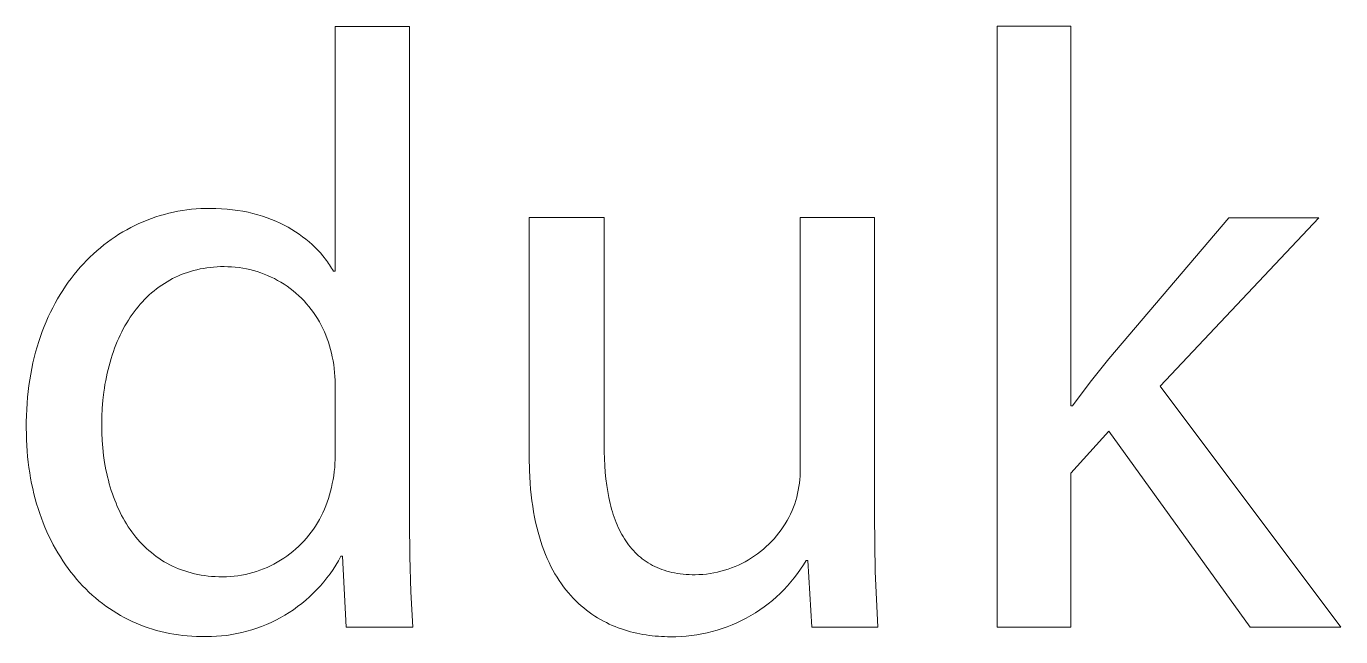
# Model space of a CAD drawing. Header units: millimetres. Extents: x -1656 to 3995, y -637 to 3312.
# Drawn here: x 1990.6 to 2078.5, y -388.4 to -347.6 of the extents above; entities that cross this region are included whole.
import ezdxf

# ---------------------------------------------------------------- set-up
doc = ezdxf.new("R2010")
doc.units = ezdxf.units.MM
doc.header["$MEASUREMENT"] = 0
doc.layers.add('Domyślny', color=7, linetype='Continuous', true_color=0x000000)

msp = doc.modelspace()

# ---------------------------------------------------------------- linework, layer by layer
at = {"layer": 'Domyślny', "color": 18, "lineweight": 15, "true_color": 0x000000}
for p, q in [((2011.222, -363.98), (2011.222, -347.628)), ((2011.222, -347.628), (2016.208, -347.628)), ((2016.208, -347.628), (2016.208, -380.709)), ((2055.487, -387.788), (2055.487, -347.613)), ((2055.487, -347.613), (2060.417, -347.613)), ((2060.417, -347.613), (2060.417, -372.979)), ((1999.239, -360.361), (1999.528, -360.27)), ((1999.528, -360.27), (1999.82, -360.186)), ((1999.82, -360.186), (2000.115, -360.111)), ((2000.115, -360.111), (2000.412, -360.043)), ((2000.412, -360.043), (2000.712, -359.982)), ((2000.712, -359.982), (2001.014, -359.93)), ((2001.014, -359.93), (2001.318, -359.886)), ((2001.318, -359.886), (2001.624, -359.849)), ((2001.624, -359.849), (2001.932, -359.821)), ((2001.932, -359.821), (2002.242, -359.8)), ((2002.242, -359.8), (2002.553, -359.788)), ((2002.553, -359.788), (2002.867, -359.784)), ((2002.867, -359.784), (2003.253, -359.79)), ((2003.253, -359.79), (2003.631, -359.807)), ((2003.631, -359.807), (2004.001, -359.835)), ((2004.001, -359.835), (2004.364, -359.873)), ((2004.364, -359.873), (2004.719, -359.922)), ((2004.719, -359.922), (2005.065, -359.981)), ((2005.065, -359.981), (2005.404, -360.049)), ((2005.404, -360.049), (2005.734, -360.127)), ((2005.734, -360.127), (2006.057, -360.214)), ((2006.057, -360.214), (2006.371, -360.31)), ((2006.371, -360.31), (2006.677, -360.414)), ((1997.297, -361.211), (1997.565, -361.067)), ((1997.565, -361.067), (1997.836, -360.931)), ((1997.836, -360.931), (1998.11, -360.802)), ((1998.11, -360.802), (1998.387, -360.681)), ((1998.387, -360.681), (1998.668, -360.567)), ((1998.668, -360.567), (1998.952, -360.46)), ((1998.952, -360.46), (1999.239, -360.361)), ((2006.677, -360.414), (2006.975, -360.526)), ((2006.975, -360.526), (2007.264, -360.646)), ((2007.264, -360.646), (2007.545, -360.773)), ((2007.545, -360.773), (2007.817, -360.908)), ((2007.817, -360.908), (2008.082, -361.049)), ((2008.082, -361.049), (2008.337, -361.197)), ((2008.337, -361.197), (2008.584, -361.351)), ((2024.206, -376.434), (2024.206, -360.401)), ((2024.206, -360.401), (2029.212, -360.401)), ((2029.212, -360.401), (2029.212, -375.568)), ((2042.328, -377.205), (2042.328, -360.401)), ((2042.328, -360.401), (2047.295, -360.401)), ((2047.295, -360.401), (2047.295, -380.329)), ((2062.957, -369.855), (2070.993, -360.409)), ((2076.995, -360.409), (2066.401, -371.662)), ((2070.993, -360.409), (2076.995, -360.409)), ((1995.77, -362.224), (1996.015, -362.037)), ((1996.015, -362.037), (1996.264, -361.858)), ((1996.264, -361.858), (1996.516, -361.685)), ((1996.516, -361.685), (1996.773, -361.52)), ((1996.773, -361.52), (1997.033, -361.362)), ((1997.033, -361.362), (1997.297, -361.211)), ((2008.584, -361.351), (2008.822, -361.511)), ((2008.822, -361.511), (2009.052, -361.677)), ((2009.052, -361.677), (2009.273, -361.847)), ((2009.273, -361.847), (2009.485, -362.023)), ((2009.485, -362.023), (2009.688, -362.203)), ((1994.835, -363.04), (1995.062, -362.826)), ((1995.062, -362.826), (1995.294, -362.618)), ((1995.294, -362.618), (1995.53, -362.418)), ((1995.53, -362.418), (1995.77, -362.224)), ((2009.688, -362.203), (2009.882, -362.388)), ((2009.882, -362.388), (2010.067, -362.576)), ((2010.067, -362.576), (2010.243, -362.768)), ((2010.243, -362.768), (2010.411, -362.964)), ((1993.974, -363.965), (1994.182, -363.724)), ((1994.182, -363.724), (1994.395, -363.489)), ((1994.395, -363.489), (1994.613, -363.261)), ((1994.613, -363.261), (1994.835, -363.04)), ((2002.198, -363.838), (2001.981, -363.886)), ((2002.419, -363.796), (2002.198, -363.838)), ((2002.642, -363.761), (2002.419, -363.796)), ((2002.869, -363.732), (2002.642, -363.761)), ((2003.099, -363.709), (2002.869, -363.732)), ((2003.332, -363.692), (2003.099, -363.709)), ((2003.568, -363.682), (2003.332, -363.692)), ((2003.808, -363.679), (2003.568, -363.682)), ((2004.057, -363.683), (2003.808, -363.679)), ((2004.305, -363.694), (2004.057, -363.683)), ((2004.553, -363.715), (2004.305, -363.694)), ((2004.801, -363.744), (2004.553, -363.715)), ((2005.047, -363.781), (2004.801, -363.744)), ((2005.292, -363.826), (2005.047, -363.781)), ((2005.535, -363.88), (2005.292, -363.826)), ((2010.411, -362.964), (2010.491, -363.063)), ((2010.491, -363.063), (2010.569, -363.162)), ((2010.569, -363.162), (2010.644, -363.263)), ((2010.644, -363.263), (2010.718, -363.364)), ((2010.718, -363.364), (2010.789, -363.465)), ((2010.789, -363.465), (2010.857, -363.567)), ((2010.857, -363.567), (2010.924, -363.67)), ((2010.924, -363.67), (2010.988, -363.773)), ((2010.988, -363.773), (2011.049, -363.876)), ((1993.382, -364.728), (1993.574, -364.467)), ((1993.574, -364.467), (1993.772, -364.213)), ((1993.772, -364.213), (1993.974, -363.965)), ((1999.99, -364.688), (1999.81, -364.799)), ((2000.174, -364.583), (1999.99, -364.688)), ((2000.361, -364.482), (2000.174, -364.583)), ((2000.552, -364.388), (2000.361, -364.482)), ((2000.746, -364.299), (2000.552, -364.388)), ((2000.944, -364.215), (2000.746, -364.299)), ((2001.144, -364.138), (2000.944, -364.215)), ((2001.349, -364.066), (2001.144, -364.138)), ((2001.556, -364), (2001.349, -364.066)), ((2001.767, -363.94), (2001.556, -364)), ((2001.981, -363.886), (2001.767, -363.94)), ((2005.776, -363.942), (2005.535, -363.88)), ((2006.015, -364.013), (2005.776, -363.942)), ((2006.251, -364.091), (2006.015, -364.013)), ((2006.485, -364.178), (2006.251, -364.091)), ((2006.715, -364.272), (2006.485, -364.178)), ((2006.942, -364.374), (2006.715, -364.272)), ((2007.166, -364.484), (2006.942, -364.374)), ((2007.386, -364.601), (2007.166, -364.484)), ((2007.601, -364.726), (2007.386, -364.601)), ((2011.049, -363.876), (2011.109, -363.98)), ((2011.109, -363.98), (2011.222, -363.98)), ((1992.667, -365.836), (1992.837, -365.55)), ((1992.837, -365.55), (1993.013, -365.27)), ((1993.013, -365.27), (1993.195, -364.996)), ((1993.195, -364.996), (1993.382, -364.728)), ((1998.801, -365.576), (1998.645, -365.723)), ((1998.96, -365.434), (1998.801, -365.576)), ((1999.123, -365.296), (1998.96, -365.434)), ((1999.289, -365.164), (1999.123, -365.296)), ((1999.459, -365.038), (1999.289, -365.164)), ((1999.633, -364.916), (1999.459, -365.038)), ((1999.81, -364.799), (1999.633, -364.916)), ((2007.812, -364.858), (2007.601, -364.726)), ((2008.019, -364.997), (2007.812, -364.858)), ((2008.22, -365.143), (2008.019, -364.997)), ((2008.417, -365.296), (2008.22, -365.143)), ((2008.608, -365.456), (2008.417, -365.296)), ((2008.794, -365.622), (2008.608, -365.456)), ((1992.192, -366.733), (1992.345, -366.428)), ((1992.345, -366.428), (1992.503, -366.129)), ((1992.503, -366.129), (1992.667, -365.836)), ((1998.059, -366.358), (1997.922, -366.529)), ((1998.2, -366.192), (1998.059, -366.358)), ((1998.345, -366.031), (1998.2, -366.192)), ((1998.493, -365.874), (1998.345, -366.031)), ((1998.645, -365.723), (1998.493, -365.874)), ((2008.974, -365.794), (2008.794, -365.622)), ((2009.148, -365.972), (2008.974, -365.794)), ((2009.315, -366.156), (2009.148, -365.972)), ((2009.477, -366.346), (2009.315, -366.156)), ((2009.631, -366.541), (2009.477, -366.346)), ((1991.906, -367.362), (1992.046, -367.044)), ((1992.046, -367.044), (1992.192, -366.733)), ((1997.41, -367.256), (1997.292, -367.448)), ((1997.532, -367.067), (1997.41, -367.256)), ((1997.658, -366.884), (1997.532, -367.067)), ((1997.788, -366.704), (1997.658, -366.884)), ((1997.922, -366.529), (1997.788, -366.704)), ((2009.78, -366.741), (2009.631, -366.541)), ((2009.921, -366.946), (2009.78, -366.741)), ((2010.055, -367.156), (2009.921, -366.946)), ((2010.182, -367.37), (2010.055, -367.156)), ((1991.525, -368.35), (1991.645, -368.014)), ((1991.645, -368.014), (1991.772, -367.685)), ((1991.772, -367.685), (1991.906, -367.362)), ((1996.96, -368.05), (1996.857, -368.259)), ((1997.067, -367.845), (1996.96, -368.05)), ((1997.177, -367.645), (1997.067, -367.845)), ((1997.292, -367.448), (1997.177, -367.645)), ((2010.301, -367.589), (2010.182, -367.37)), ((2010.413, -367.811), (2010.301, -367.589)), ((2010.518, -368.037), (2010.413, -367.811)), ((2010.614, -368.267), (2010.518, -368.037)), ((1991.204, -369.391), (1991.304, -369.038)), ((1991.304, -369.038), (1991.411, -368.691)), ((1991.411, -368.691), (1991.525, -368.35)), ((1996.573, -368.908), (1996.486, -369.131)), ((1996.664, -368.687), (1996.573, -368.908)), ((1996.758, -368.471), (1996.664, -368.687)), ((1996.857, -368.259), (1996.758, -368.471)), ((2010.703, -368.499), (2010.614, -368.267)), ((2010.784, -368.735), (2010.703, -368.499)), ((2010.856, -368.973), (2010.784, -368.735)), ((2010.921, -369.214), (2010.856, -368.973)), ((1991.025, -370.113), (1991.111, -369.749)), ((1991.111, -369.749), (1991.204, -369.391)), ((1996.249, -369.824), (1996.178, -370.062)), ((1996.324, -369.59), (1996.249, -369.824)), ((1996.403, -369.359), (1996.324, -369.59)), ((1996.486, -369.131), (1996.403, -369.359)), ((2010.977, -369.456), (2010.921, -369.214)), ((2011.038, -369.713), (2010.977, -369.456)), ((2011.09, -369.971), (2011.038, -369.713)), ((2011.134, -370.231), (2011.09, -369.971)), ((2061.718, -371.397), (2062.957, -369.855)), ((1990.81, -371.239), (1990.874, -370.859)), ((1990.874, -370.859), (1990.946, -370.483)), ((1990.946, -370.483), (1991.025, -370.113)), ((1995.991, -370.795), (1995.937, -371.046)), ((1996.049, -370.547), (1995.991, -370.795)), ((1996.112, -370.303), (1996.049, -370.547)), ((1996.178, -370.062), (1996.112, -370.303)), ((2011.169, -370.492), (2011.134, -370.231)), ((2011.195, -370.755), (2011.169, -370.492)), ((2011.213, -371.018), (2011.195, -370.755)), ((1990.705, -372.018), (1990.754, -371.626)), ((1990.754, -371.626), (1990.81, -371.239)), ((1995.841, -371.556), (1995.8, -371.816)), ((1995.887, -371.3), (1995.841, -371.556)), ((1995.937, -371.046), (1995.887, -371.3)), ((2011.222, -371.281), (2011.213, -371.018)), ((2011.222, -371.545), (2011.222, -371.281)), ((2011.222, -376.306), (2011.222, -371.545)), ((2060.53, -372.979), (2061.718, -371.397)), ((2066.401, -371.662), (2078.463, -387.788)), ((1990.631, -372.818), (1990.664, -372.415)), ((1990.664, -372.415), (1990.705, -372.018)), ((1995.701, -372.612), (1995.657, -373.156)), ((1995.763, -372.079), (1995.701, -372.612)), ((1995.8, -371.816), (1995.763, -372.079)), ((1990.588, -373.639), (1990.605, -373.226)), ((1990.605, -373.226), (1990.631, -372.818)), ((1995.657, -373.156), (1995.631, -373.71)), ((2060.417, -372.979), (2060.53, -372.979)), ((1990.579, -374.057), (1990.588, -373.639)), ((1990.579, -374.481), (1990.579, -374.057)), ((1995.631, -373.71), (1995.622, -374.274)), ((1995.622, -374.274), (1995.63, -374.789)), ((1990.582, -374.869), (1990.579, -374.481)), ((1990.593, -375.254), (1990.582, -374.869)), ((1990.612, -375.634), (1990.593, -375.254)), ((1995.63, -374.789), (1995.653, -375.299)), ((2062.957, -374.672), (2060.417, -377.495)), ((2072.404, -387.788), (2062.957, -374.672)), ((1990.637, -376.011), (1990.612, -375.634)), ((1990.67, -376.383), (1990.637, -376.011)), ((1995.653, -375.299), (1995.693, -375.802)), ((1995.693, -375.802), (1995.748, -376.298)), ((2029.212, -375.568), (2029.216, -376.05)), ((2029.216, -376.05), (2029.23, -376.522)), ((1990.71, -376.75), (1990.67, -376.383)), ((1990.756, -377.114), (1990.71, -376.75)), ((1995.748, -376.298), (1995.819, -376.785)), ((1995.819, -376.785), (1995.86, -377.026)), ((2011.2, -377.117), (2011.217, -376.847)), ((2011.217, -376.847), (2011.224, -376.577)), ((2011.224, -376.577), (2011.222, -376.306)), ((2024.221, -377.313), (2024.206, -376.434)), ((2029.23, -376.522), (2029.254, -376.983)), ((2029.254, -376.983), (2029.288, -377.434)), ((1990.81, -377.472), (1990.756, -377.114)), ((1990.87, -377.826), (1990.81, -377.472)), ((1990.937, -378.176), (1990.87, -377.826)), ((1995.86, -377.026), (1995.906, -377.264)), ((1995.906, -377.264), (1995.955, -377.5)), ((1995.955, -377.5), (1996.008, -377.733)), ((1996.008, -377.733), (1996.066, -377.964)), ((2011.094, -377.922), (2011.139, -377.655)), ((2011.139, -377.655), (2011.174, -377.387)), ((2011.174, -377.387), (2011.2, -377.117)), ((2024.239, -377.736), (2024.221, -377.313)), ((2024.265, -378.15), (2024.239, -377.736)), ((2029.288, -377.434), (2029.332, -377.873)), ((2029.332, -377.873), (2029.387, -378.301)), ((2042.296, -377.917), (2042.314, -377.68)), ((2042.314, -377.68), (2042.325, -377.443)), ((2042.325, -377.443), (2042.328, -377.205)), ((2060.417, -377.495), (2060.417, -387.788)), ((1991.011, -378.521), (1990.937, -378.176)), ((1991.091, -378.861), (1991.011, -378.521)), ((1996.066, -377.964), (1996.127, -378.192)), ((1996.127, -378.192), (1996.192, -378.418)), ((1996.192, -378.418), (1996.261, -378.641)), ((1996.261, -378.641), (1996.334, -378.861)), ((2010.858, -378.945), (2010.922, -378.699)), ((2010.922, -378.699), (2010.977, -378.451)), ((2010.977, -378.451), (2011.04, -378.188)), ((2011.04, -378.188), (2011.094, -377.922)), ((2024.298, -378.553), (2024.265, -378.15)), ((2024.337, -378.947), (2024.298, -378.553)), ((2029.387, -378.301), (2029.453, -378.717)), ((2029.453, -378.717), (2029.529, -379.121)), ((2042.146, -378.854), (2042.195, -378.622)), ((2042.195, -378.622), (2042.236, -378.388)), ((2042.236, -378.388), (2042.27, -378.153)), ((2042.27, -378.153), (2042.296, -377.917)), ((1991.178, -379.197), (1991.091, -378.861)), ((1991.271, -379.527), (1991.178, -379.197)), ((1991.37, -379.853), (1991.271, -379.527)), ((1996.334, -378.861), (1996.411, -379.077)), ((1996.411, -379.077), (1996.492, -379.291)), ((1996.492, -379.291), (1996.577, -379.502)), ((1996.577, -379.502), (1996.665, -379.71)), ((2010.617, -379.668), (2010.706, -379.43)), ((2010.706, -379.43), (2010.786, -379.189)), ((2010.786, -379.189), (2010.858, -378.945)), ((2024.383, -379.33), (2024.337, -378.947)), ((2024.436, -379.704), (2024.383, -379.33)), ((2029.529, -379.121), (2029.617, -379.512)), ((2029.617, -379.512), (2029.665, -379.703)), ((2041.876, -379.765), (2041.955, -379.54)), ((2041.955, -379.54), (2042.026, -379.314)), ((2042.026, -379.314), (2042.09, -379.085)), ((2042.09, -379.085), (2042.146, -378.854)), ((1991.476, -380.173), (1991.37, -379.853)), ((1991.587, -380.489), (1991.476, -380.173)), ((1991.705, -380.799), (1991.587, -380.489)), ((1996.665, -379.71), (1996.758, -379.914)), ((1996.758, -379.914), (1996.855, -380.115)), ((1996.855, -380.115), (1996.955, -380.312)), ((1996.955, -380.312), (1997.06, -380.506)), ((1997.06, -380.506), (1997.169, -380.696)), ((2010.184, -380.587), (2010.304, -380.363)), ((2010.304, -380.363), (2010.416, -380.135)), ((2010.416, -380.135), (2010.521, -379.904)), ((2010.521, -379.904), (2010.617, -379.668)), ((2024.495, -380.068), (2024.436, -379.704)), ((2024.561, -380.423), (2024.495, -380.068)), ((2024.632, -380.768), (2024.561, -380.423)), ((2029.665, -379.703), (2029.716, -379.89)), ((2029.716, -379.89), (2029.77, -380.075)), ((2029.77, -380.075), (2029.827, -380.256)), ((2029.827, -380.256), (2029.887, -380.433)), ((2029.887, -380.433), (2029.95, -380.607)), ((2041.444, -380.659), (2041.564, -380.441)), ((2041.564, -380.441), (2041.675, -380.219)), ((2041.675, -380.219), (2041.78, -379.994)), ((2041.78, -379.994), (2041.876, -379.765)), ((2047.295, -380.329), (2047.344, -384.057)), ((1991.829, -381.104), (1991.705, -380.799)), ((1991.959, -381.404), (1991.829, -381.104)), ((1992.094, -381.699), (1991.959, -381.404)), ((1997.169, -380.696), (1997.281, -380.883)), ((1997.281, -380.883), (1997.398, -381.066)), ((1997.398, -381.066), (1997.518, -381.245)), ((1997.518, -381.245), (1997.642, -381.42)), ((2009.63, -381.439), (2009.78, -381.233)), ((2009.78, -381.233), (2009.922, -381.023)), ((2009.922, -381.023), (2010.057, -380.807)), ((2010.057, -380.807), (2010.184, -380.587)), ((2016.208, -380.709), (2016.221, -383.069)), ((2024.71, -381.104), (2024.632, -380.768)), ((2024.794, -381.43), (2024.71, -381.104)), ((2029.95, -380.607), (2030.016, -380.778)), ((2030.016, -380.778), (2030.085, -380.945)), ((2030.085, -380.945), (2030.157, -381.109)), ((2030.157, -381.109), (2030.233, -381.269)), ((2030.233, -381.269), (2030.311, -381.425)), ((2040.893, -381.485), (2041.041, -381.286)), ((2041.041, -381.286), (2041.183, -381.082)), ((2041.183, -381.082), (2041.317, -380.872)), ((2041.317, -380.872), (2041.444, -380.659)), ((1992.235, -381.988), (1992.094, -381.699)), ((1992.382, -382.272), (1992.235, -381.988)), ((1992.535, -382.55), (1992.382, -382.272)), ((1997.642, -381.42), (1997.771, -381.59)), ((1997.771, -381.59), (1997.903, -381.757)), ((1997.903, -381.757), (1998.039, -381.92)), ((1998.039, -381.92), (1998.179, -382.078)), ((1998.179, -382.078), (1998.324, -382.232)), ((1998.324, -382.232), (1998.472, -382.381)), ((2008.784, -382.385), (2008.966, -382.207)), ((2008.966, -382.207), (2009.142, -382.024)), ((2009.142, -382.024), (2009.311, -381.835)), ((2009.311, -381.835), (2009.474, -381.639)), ((2009.474, -381.639), (2009.63, -381.439)), ((2024.883, -381.748), (2024.794, -381.43)), ((2024.978, -382.056), (2024.883, -381.748)), ((2025.079, -382.356), (2024.978, -382.056)), ((2030.311, -381.425), (2030.393, -381.578)), ((2030.393, -381.578), (2030.478, -381.727)), ((2030.478, -381.727), (2030.566, -381.872)), ((2030.566, -381.872), (2030.658, -382.014)), ((2030.658, -382.014), (2030.753, -382.151)), ((2030.753, -382.151), (2030.851, -382.285)), ((2030.851, -382.285), (2030.953, -382.415)), ((2040.053, -382.398), (2040.233, -382.228)), ((2040.233, -382.228), (2040.408, -382.051)), ((2040.408, -382.051), (2040.576, -381.868)), ((2040.576, -381.868), (2040.738, -381.679)), ((2040.738, -381.679), (2040.893, -381.485)), ((1992.692, -382.823), (1992.535, -382.55)), ((1992.856, -383.09), (1992.692, -382.823)), ((1993.024, -383.351), (1992.856, -383.09)), ((1998.472, -382.381), (1998.624, -382.526)), ((1998.624, -382.526), (1998.78, -382.666)), ((1998.78, -382.666), (1998.94, -382.801)), ((1998.94, -382.801), (1999.104, -382.932)), ((1999.104, -382.932), (1999.272, -383.057)), ((1999.272, -383.057), (1999.444, -383.178)), ((2007.575, -383.31), (2007.789, -383.174)), ((2007.789, -383.174), (2007.999, -383.03)), ((2007.999, -383.03), (2008.203, -382.879)), ((2008.203, -382.879), (2008.402, -382.721)), ((2008.402, -382.721), (2008.596, -382.556)), ((2008.596, -382.556), (2008.784, -382.385)), ((2011.617, -383.043), (2011.45, -383.344)), ((2011.711, -383.043), (2011.617, -383.043)), ((2011.956, -387.785), (2011.711, -383.043)), ((2016.221, -383.069), (2016.29, -385.428)), ((2025.185, -382.646), (2025.079, -382.356)), ((2025.296, -382.928), (2025.185, -382.646)), ((2025.412, -383.202), (2025.296, -382.928)), ((2030.953, -382.415), (2031.058, -382.54)), ((2031.058, -382.54), (2031.167, -382.662)), ((2031.167, -382.662), (2031.279, -382.78)), ((2031.279, -382.78), (2031.395, -382.894)), ((2031.395, -382.894), (2031.514, -383.003)), ((2031.514, -383.003), (2031.637, -383.108)), ((2031.637, -383.108), (2031.763, -383.209)), ((2038.857, -383.284), (2039.068, -383.154)), ((2039.068, -383.154), (2039.275, -383.016)), ((2039.275, -383.016), (2039.478, -382.872)), ((2039.478, -382.872), (2039.675, -382.721)), ((2039.675, -382.721), (2039.867, -382.563)), ((2039.867, -382.563), (2040.053, -382.398)), ((1993.198, -383.606), (1993.024, -383.351)), ((1993.377, -383.856), (1993.198, -383.606)), ((1993.562, -384.1), (1993.377, -383.856)), ((1999.444, -383.178), (1999.619, -383.294)), ((1999.619, -383.294), (1999.799, -383.404)), ((1999.799, -383.404), (1999.983, -383.51)), ((1999.983, -383.51), (2000.171, -383.609)), ((2000.171, -383.609), (2000.362, -383.704)), ((2000.362, -383.704), (2000.558, -383.793)), ((2000.558, -383.793), (2000.758, -383.877)), ((2000.758, -383.877), (2000.961, -383.954)), ((2000.961, -383.954), (2001.169, -384.026)), ((2001.169, -384.026), (2001.38, -384.093)), ((2005.72, -384.128), (2005.963, -384.054)), ((2005.963, -384.054), (2006.204, -383.972)), ((2006.204, -383.972), (2006.441, -383.881)), ((2006.441, -383.881), (2006.675, -383.783)), ((2006.675, -383.783), (2006.906, -383.676)), ((2006.906, -383.676), (2007.133, -383.562)), ((2007.133, -383.562), (2007.356, -383.44)), ((2007.356, -383.44), (2007.575, -383.31)), ((2011.086, -383.929), (2010.889, -384.212)), ((2011.273, -383.639), (2011.086, -383.929)), ((2011.45, -383.344), (2011.273, -383.639)), ((2025.533, -383.467), (2025.412, -383.202)), ((2025.659, -383.723), (2025.533, -383.467)), ((2025.789, -383.972), (2025.659, -383.723)), ((2025.924, -384.212), (2025.789, -383.972)), ((2031.763, -383.209), (2031.893, -383.306)), ((2031.893, -383.306), (2032.027, -383.399)), ((2032.027, -383.399), (2032.164, -383.487)), ((2032.164, -383.487), (2032.306, -383.571)), ((2032.306, -383.571), (2032.451, -383.65)), ((2032.451, -383.65), (2032.599, -383.725)), ((2032.599, -383.725), (2032.752, -383.795)), ((2032.752, -383.795), (2032.908, -383.861)), ((2032.908, -383.861), (2033.069, -383.922)), ((2033.069, -383.922), (2033.233, -383.978)), ((2033.233, -383.978), (2033.401, -384.03)), ((2033.401, -384.03), (2033.574, -384.077)), ((2036.786, -384.105), (2037.028, -384.046)), ((2037.028, -384.046), (2037.267, -383.979)), ((2037.267, -383.979), (2037.504, -383.903)), ((2037.504, -383.903), (2037.738, -383.82)), ((2037.738, -383.82), (2037.969, -383.728)), ((2037.969, -383.728), (2038.196, -383.629)), ((2038.196, -383.629), (2038.42, -383.521)), ((2038.42, -383.521), (2038.64, -383.406)), ((2038.64, -383.406), (2038.857, -383.284)), ((2042.346, -383.915), (2042.143, -384.202)), ((2042.539, -383.621), (2042.346, -383.915)), ((2042.723, -383.321), (2042.539, -383.621)), ((2042.836, -383.321), (2042.723, -383.321)), ((2043.099, -387.781), (2042.836, -383.321)), ((1993.751, -384.337), (1993.562, -384.1)), ((1993.945, -384.569), (1993.751, -384.337)), ((1994.144, -384.795), (1993.945, -384.569)), ((1994.347, -385.014), (1994.144, -384.795)), ((2001.38, -384.093), (2001.596, -384.153)), ((2001.596, -384.153), (2001.815, -384.207)), ((2001.815, -384.207), (2002.039, -384.256)), ((2002.039, -384.256), (2002.266, -384.298)), ((2002.266, -384.298), (2002.497, -384.334)), ((2002.497, -384.334), (2002.733, -384.363)), ((2002.733, -384.363), (2002.972, -384.386)), ((2002.972, -384.386), (2003.215, -384.403)), ((2003.215, -384.403), (2003.462, -384.413)), ((2003.462, -384.413), (2003.713, -384.416)), ((2003.713, -384.416), (2003.968, -384.41)), ((2003.968, -384.41), (2004.221, -384.396)), ((2004.221, -384.396), (2004.474, -384.372)), ((2004.474, -384.372), (2004.727, -384.341)), ((2004.727, -384.341), (2004.978, -384.3)), ((2004.978, -384.3), (2005.227, -384.251)), ((2005.227, -384.251), (2005.475, -384.194)), ((2005.475, -384.194), (2005.72, -384.128)), ((2010.468, -384.756), (2010.243, -385.018)), ((2010.683, -384.488), (2010.468, -384.756)), ((2010.889, -384.212), (2010.683, -384.488)), ((2026.064, -384.444), (2025.924, -384.212)), ((2026.207, -384.668), (2026.064, -384.444)), ((2026.355, -384.885), (2026.207, -384.668)), ((2026.507, -385.094), (2026.355, -384.885)), ((2033.574, -384.077), (2033.75, -384.119)), ((2033.75, -384.119), (2033.93, -384.157)), ((2033.93, -384.157), (2034.115, -384.19)), ((2034.115, -384.19), (2034.303, -384.217)), ((2034.303, -384.217), (2034.496, -384.24)), ((2034.496, -384.24), (2034.693, -384.258)), ((2034.693, -384.258), (2034.894, -384.271)), ((2034.894, -384.271), (2035.099, -384.278)), ((2035.099, -384.278), (2035.308, -384.281)), ((2035.308, -384.281), (2035.557, -384.273)), ((2035.557, -384.273), (2035.805, -384.256)), ((2035.805, -384.256), (2036.052, -384.231)), ((2036.052, -384.231), (2036.298, -384.198)), ((2036.298, -384.198), (2036.543, -384.155)), ((2036.543, -384.155), (2036.786, -384.105)), ((2041.708, -384.755), (2041.476, -385.02)), ((2041.93, -384.482), (2041.708, -384.755)), ((2042.143, -384.202), (2041.93, -384.482)), ((2047.344, -384.057), (2047.521, -387.781)), ((1994.556, -385.227), (1994.347, -385.014)), ((1994.768, -385.434), (1994.556, -385.227)), ((1994.986, -385.635), (1994.768, -385.434)), ((1995.208, -385.829), (1994.986, -385.635)), ((2009.518, -385.754), (2009.26, -385.982)), ((2009.768, -385.516), (2009.518, -385.754)), ((2010.01, -385.271), (2009.768, -385.516)), ((2010.243, -385.018), (2010.01, -385.271)), ((2016.29, -385.428), (2016.415, -387.785)), ((2026.662, -385.295), (2026.507, -385.094)), ((2026.822, -385.489), (2026.662, -385.295)), ((2026.985, -385.675), (2026.822, -385.489)), ((2027.151, -385.854), (2026.985, -385.675)), ((2040.73, -385.765), (2040.464, -385.996)), ((2040.987, -385.525), (2040.73, -385.765)), ((2041.236, -385.276), (2040.987, -385.525)), ((2041.476, -385.02), (2041.236, -385.276)), ((1995.434, -386.017), (1995.208, -385.829)), ((1995.664, -386.198), (1995.434, -386.017)), ((1995.899, -386.372), (1995.664, -386.198)), ((1996.138, -386.54), (1995.899, -386.372)), ((1996.381, -386.701), (1996.138, -386.54)), ((2008.442, -386.613), (2008.155, -386.804)), ((2008.722, -386.412), (2008.442, -386.613)), ((2008.995, -386.201), (2008.722, -386.412)), ((2009.26, -385.982), (2008.995, -386.201)), ((2027.32, -386.026), (2027.151, -385.854)), ((2027.493, -386.191), (2027.32, -386.026)), ((2027.669, -386.349), (2027.493, -386.191)), ((2027.847, -386.5), (2027.669, -386.349)), ((2028.029, -386.645), (2027.847, -386.5)), ((2028.212, -386.783), (2028.029, -386.645)), ((2039.623, -386.633), (2039.329, -386.825)), ((2039.911, -386.43), (2039.623, -386.633)), ((2040.191, -386.217), (2039.911, -386.43)), ((2040.464, -385.996), (2040.191, -386.217)), ((1996.627, -386.855), (1996.381, -386.701)), ((1996.878, -387.002), (1996.627, -386.855)), ((1997.132, -387.143), (1996.878, -387.002)), ((1997.39, -387.276), (1997.132, -387.143)), ((1997.652, -387.402), (1997.39, -387.276)), ((1997.917, -387.521), (1997.652, -387.402)), ((1998.186, -387.633), (1997.917, -387.521)), ((2006.949, -387.469), (2006.635, -387.609)), ((2007.259, -387.318), (2006.949, -387.469)), ((2007.564, -387.157), (2007.259, -387.318)), ((2007.863, -386.985), (2007.564, -387.157)), ((2008.155, -386.804), (2007.863, -386.985)), ((2028.399, -386.914), (2028.212, -386.783)), ((2028.587, -387.04), (2028.399, -386.914)), ((2028.778, -387.158), (2028.587, -387.04)), ((2028.971, -387.271), (2028.778, -387.158)), ((2029.166, -387.378), (2028.971, -387.271)), ((2029.362, -387.479), (2029.166, -387.378)), ((2029.56, -387.574), (2029.362, -387.479)), ((2038.092, -387.494), (2037.77, -387.634)), ((2038.41, -387.342), (2038.092, -387.494)), ((2038.722, -387.181), (2038.41, -387.342)), ((2039.029, -387.008), (2038.722, -387.181)), ((2039.329, -386.825), (2039.029, -387.008)), ((1998.458, -387.738), (1998.186, -387.633)), ((1998.733, -387.835), (1998.458, -387.738)), ((1999.012, -387.925), (1998.733, -387.835)), ((1999.294, -388.007), (1999.012, -387.925)), ((1999.578, -388.082), (1999.294, -388.007)), ((1999.866, -388.149), (1999.578, -388.082)), ((2000.157, -388.209), (1999.866, -388.149)), ((2000.45, -388.261), (2000.157, -388.209)), ((2000.746, -388.305), (2000.45, -388.261)), ((2001.045, -388.341), (2000.746, -388.305)), ((2001.346, -388.369), (2001.045, -388.341)), ((2001.65, -388.389), (2001.346, -388.369)), ((2001.956, -388.402), (2001.65, -388.389)), ((2002.264, -388.406), (2001.956, -388.402)), ((2002.609, -388.414), (2002.264, -388.406)), ((2002.953, -388.41), (2002.609, -388.414)), ((2003.298, -388.395), (2002.953, -388.41)), ((2003.641, -388.368), (2003.298, -388.395)), ((2003.983, -388.329), (2003.641, -388.368)), ((2004.324, -388.279), (2003.983, -388.329)), ((2004.663, -388.217), (2004.324, -388.279)), ((2005, -388.144), (2004.663, -388.217)), ((2005.334, -388.059), (2005, -388.144)), ((2005.664, -387.963), (2005.334, -388.059)), ((2005.992, -387.856), (2005.664, -387.963)), ((2006.315, -387.738), (2005.992, -387.856)), ((2006.635, -387.609), (2006.315, -387.738)), ((2016.415, -387.785), (2011.956, -387.785)), ((2029.76, -387.663), (2029.56, -387.574)), ((2029.961, -387.746), (2029.76, -387.663)), ((2030.163, -387.825), (2029.961, -387.746)), ((2030.366, -387.897), (2030.163, -387.825)), ((2030.571, -387.965), (2030.366, -387.897)), ((2030.776, -388.027), (2030.571, -387.965)), ((2030.981, -388.085), (2030.776, -388.027)), ((2031.188, -388.137), (2030.981, -388.085)), ((2031.394, -388.184), (2031.188, -388.137)), ((2031.601, -388.227), (2031.394, -388.184)), ((2031.808, -388.266), (2031.601, -388.227)), ((2032.015, -388.299), (2031.808, -388.266)), ((2032.222, -388.329), (2032.015, -388.299)), ((2032.428, -388.354), (2032.222, -388.329)), ((2032.634, -388.375), (2032.428, -388.354)), ((2032.839, -388.392), (2032.634, -388.375)), ((2033.044, -388.404), (2032.839, -388.392)), ((2033.248, -388.414), (2033.044, -388.404)), ((2033.451, -388.419), (2033.248, -388.414)), ((2033.653, -388.421), (2033.451, -388.419)), ((2034.004, -388.42), (2033.653, -388.421)), ((2034.356, -388.408), (2034.004, -388.42)), ((2034.707, -388.383), (2034.356, -388.408)), ((2035.056, -388.347), (2034.707, -388.383)), ((2035.405, -388.298), (2035.056, -388.347)), ((2035.751, -388.238), (2035.405, -388.298)), ((2036.096, -388.166), (2035.751, -388.238)), ((2036.437, -388.083), (2036.096, -388.166)), ((2036.776, -387.988), (2036.437, -388.083)), ((2037.111, -387.881), (2036.776, -387.988)), ((2037.443, -387.763), (2037.111, -387.881)), ((2037.77, -387.634), (2037.443, -387.763)), ((2047.521, -387.781), (2043.099, -387.781)), ((2060.417, -387.788), (2055.487, -387.788)), ((2078.463, -387.788), (2072.404, -387.788))]:
    msp.add_line(p, q, dxfattribs=at)

doc.saveas('drawing.dxf')
